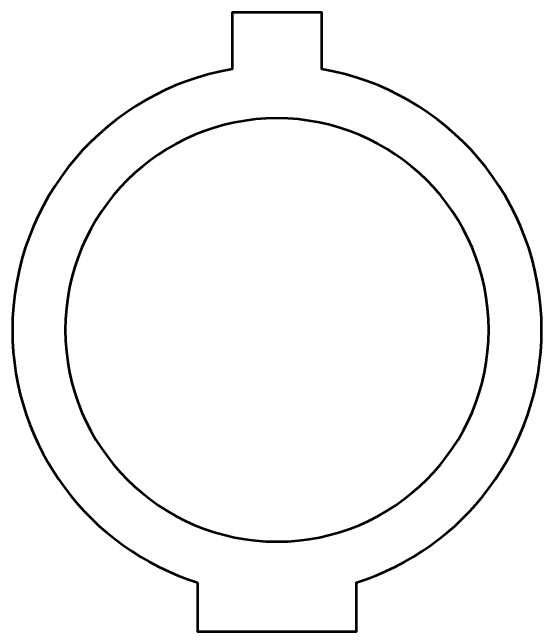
# Model space of a CAD drawing. Header units: centimetres. Extents: x -12.4 to 12.1, y -12.9 to 14.1.
# Drawn here: x 2 to 7, y -1.35 to 4.5 of the extents above; entities that cross this region are included whole.
import ezdxf

# ---------------------------------------------------------------- set-up
doc = ezdxf.new("R2010")
doc.units = ezdxf.units.CM
doc.header["$MEASUREMENT"] = 0
doc.layers.add('Layer 1', color=7, linetype='Continuous')

msp = doc.modelspace()

# ---------------------------------------------------------------- linework, layer by layer
at = {"layer": 'Layer 1', "lineweight": 53}
for points, knots in [([(3.75, -0.88546), (2.73574, -0.56688), (2, 0.3806), (2, 1.5), (2, 1.5), (2, 2.73582), (2.89675, 3.76205), (4.075, 3.96386), (4.075, 3.96386), (4.075, 3.96386), (4.075, 4.5), (4.075, 4.5), (4.075, 4.5), (4.075, 4.5), (4.925, 4.5), (4.925, 4.5), (4.925, 4.5), (4.925, 4.5), (4.925, 3.96386), (4.925, 3.96386), (4.925, 3.96386), (6.10325, 3.76205), (7, 2.73582), (7, 1.5), (7, 1.5), (7, 0.3806), (6.26426, -0.56688), (5.25, -0.88546), (5.25, -0.88546), (5.25, -0.88546), (5.25, -1.35), (5.25, -1.35), (5.25, -1.35), (5.25, -1.35), (3.75, -1.35), (3.75, -1.35), (3.75, -1.35), (3.75, -1.35), (3.75, -0.88546), (3.75, -0.88546)], [0, 0, 0, 0, 0.0909091, 0.0909091, 0.0909091, 0.0909091, 0.1818182, 0.1818182, 0.1818182, 0.1818182, 0.2727273, 0.2727273, 0.2727273, 0.2727273, 0.3636364, 0.3636364, 0.3636364, 0.3636364, 0.4545455, 0.4545455, 0.4545455, 0.4545455, 0.5454545, 0.5454545, 0.5454545, 0.5454545, 0.6363636, 0.6363636, 0.6363636, 0.6363636, 0.7272727, 0.7272727, 0.7272727, 0.7272727, 0.8181818, 0.8181818, 0.8181818, 0.8181818, 1, 1, 1, 1]), ([(4.5, -0.5), (3.39543, -0.5), (2.5, 0.39543), (2.5, 1.5), (2.5, 1.5), (2.5, 2.60457), (3.39543, 3.5), (4.5, 3.5), (4.5, 3.5), (5.60457, 3.5), (6.5, 2.60457), (6.5, 1.5), (6.5, 1.5), (6.5, 0.39543), (5.60457, -0.5), (4.5, -0.5)], [0, 0, 0, 0, 0.2, 0.2, 0.2, 0.2, 0.4, 0.4, 0.4, 0.4, 0.6, 0.6, 0.6, 0.6, 1, 1, 1, 1])]:
    msp.add_open_spline(points, degree=3, knots=knots, dxfattribs=at)

doc.saveas('drawing.dxf')
